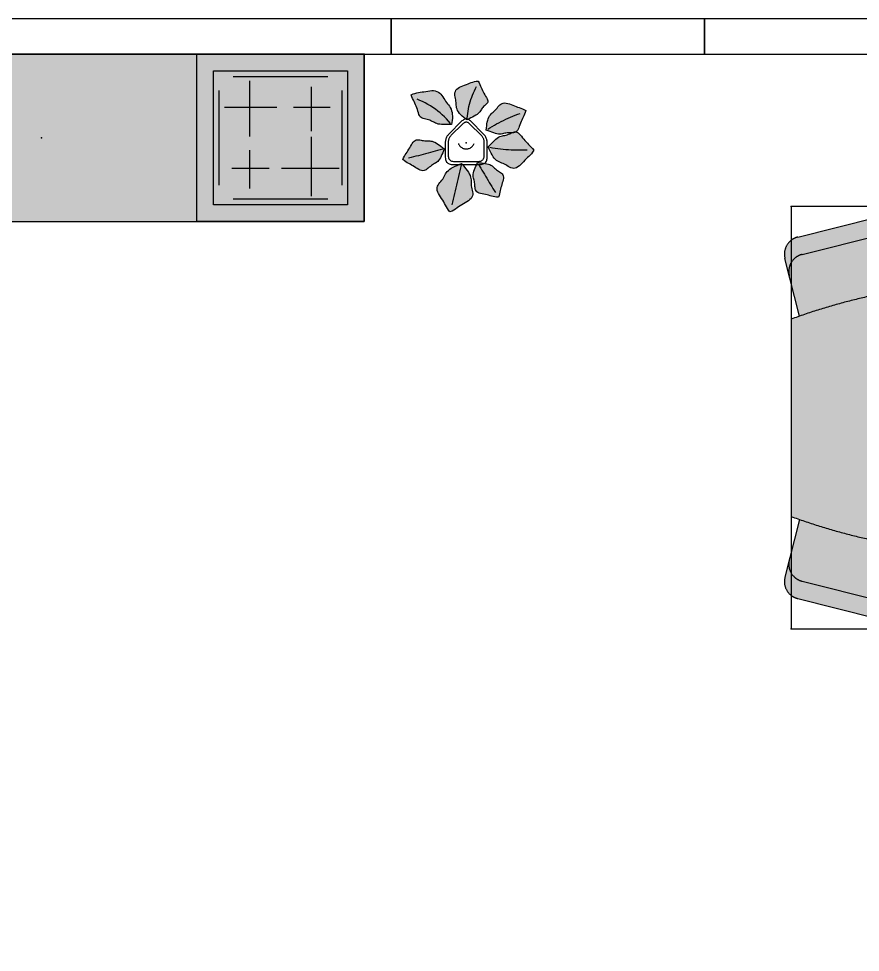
# Model space of a CAD drawing. Header units: millimetres. Extents: x 0 to 12908, y 0 to 7415.
# Drawn here: x 3604 to 6617, y 4070 to 7415 of the extents above; entities that cross this region are included whole.
import ezdxf

# ---------------------------------------------------------------- set-up
doc = ezdxf.new("R2010")
doc.units = ezdxf.units.MM
for name, color, linetype, true_color in [('EH-PLANT-FILL', 9, 'Continuous', 0xa6e6bd), ('EH-PLANT-LEAVES', 103, 'Continuous', 0x4dcc7a), ('EH-PLANT-POT', 118, 'Continuous', 0x003b2b), ('EH-PLANT-STEMS', 37, 'Continuous', 0x8c5e36), ('Furniture', 37, 'Continuous', 0x75664f), ('FurnitureRefRec', 254, 'Continuous', 0xd5d5d5), ('PT Top Left', 52, 'Continuous', 0xcdcd00), ('PT Top Left Furniture', 211, 'Continuous', 0xff7fff), ('PT Top Right', 96, 'Continuous', 0x007f00), ('PT Top Right Furniture', 200, 'Continuous', 0xbf3fff), ('Walls', 1, 'Continuous', 0xff0000)]:
    doc.layers.add(name, color=color, linetype=linetype, true_color=true_color)
for name, color, linetype in [('Furniture Stretch', 7, 'Continuous'), ('Rooms$Living Room', 7, 'Continuous'), ('Windows', 7, 'Continuous')]:
    doc.layers.add(name, color=color, linetype=linetype)

# ---------------------------------------------------------------- blocks, each defined once
blk = doc.blocks.new('Keuken')
at = {"layer": 'Furniture'}
blk.add_hatch(color=7, dxfattribs=at).paths.add_polyline_path([(-1111.5, -300), (1200, -300), (1200, 300), (-1111.5, 300)], flags=0)
at = {"layer": 'Furniture', "color": 37, "true_color": 0x766750}
for p, q in [((260.4, 244.8), (260.4, -244.8)), ((1107, 265.2), (280.8, 265.2)), ((1127.4, -244.8), (1127.4, 244.8)), ((-981.5, 220), (-641.5, 220)), ((-921.2, -3.3), (-921.2, 208.5)), ((658.2, 224.4), (352.2, 224.4)), ((-1031.5, -170), (-1031.5, 170)), ((-700.4, 44.3), (-700.4, 181.8)), ((-591.5, 170), (-591.5, -170)), ((301.2, 173.4), (301.2, -153)), ((709.2, -153), (709.2, 173.4)), ((-815.1, 108.8), (-1022.1, 108.8)), ((-637.1, 108.8), (-770.6, 108.8)), ((414.1, 4.9), (499.7, -239.4)), ((511.2, -235.3), (425.7, 8.9)), ((-921.2, -182.8), (-921.2, -24.4)), ((-700.4, -203.9), (-700.4, -4.8)), ((-857.9, -110), (-989.8, -110)), ((-611.3, -110), (-797.9, -110)), ((-641.5, -220), (-981.5, -220)), ((352.2, -204), (487.3, -204)), ((375.9, -215.7), (375.9, -252)), ((379.9, -210.6), (489.6, -210.6)), ((500.2, -204), (658.2, -204)), ((604.4, -210.6), (502.5, -210.6)), ((608.3, -252), (608.3, -215.7)), ((280.8, -265.2), (1107, -265.2))]:
    blk.add_line(p, q, dxfattribs=at)
for points in [[(-1111.5, -300), (-1111.5, 300), (-511.5, 300), (-511.5, -300)], [(-1111.5, -300), (1200, -300), (1200, 300), (-1111.5, 300)], [(-1051.5, -240), (-1051.5, 240), (-571.5, 240), (-571.5, -240)], [(734.7, 142.8), (1090.3, 142.8), (1090.3, 183.6), (734.7, 183.6)], [(1090.3, 102), (1090.3, 61.2), (734.7, 61.2), (734.7, 102)], [(1090.3, 20.4), (1090.3, -20.4), (734.7, -20.4), (734.7, 20.4)], [(1090.3, -61.2), (1090.3, -102), (734.7, -102), (734.7, -61.2)], [(1090.3, -142.8), (1090.3, -183.6), (734.7, -183.6), (734.7, -142.8)]]:
    blk.add_lwpolyline(points, close=True, dxfattribs=at)
blk.add_lwpolyline([(379.9, -257.1), (492.1, -257.1), (604.4, -257.1)], dxfattribs=at)
for centre, radius in [((505.2, 10.2), 38.2), ((505.2, 10.2), 30.6), ((404.8, -233.8), 20.4), ((404.8, -233.8), 3.81), ((404.8, -233.8), 3.81), ((579.4, -233.8), 20.4), ((579.4, -233.8), 3.81), ((579.4, -233.8), 3.81)]:
    blk.add_circle(centre, radius, dxfattribs=at)
for centre, radius, start, end in [((280.8, 244.8), 20.4, 90, 180), ((1107, 244.8), 20.4, 360, 90), ((352.2, 173.4), 51, 90, 180), ((658.2, 173.4), 51, 360, 90), ((419.9, 6.9), 6.12, 19.2979, 199.2979), ((352.2, -153), 51, 180, 270), ((658.2, -153), 51, 270, 0), ((381, -215.7), 5.1, 90, 180), ((603.2, -215.7), 5.1, 360, 90), ((280.8, -244.8), 20.4, 180, 270), ((381, -252), 5.1, 180, 270), ((505.4, -237.3), 6.12, 199.2979, 19.2979), ((603.2, -252), 5.1, 270, 0), ((1107, -244.8), 20.4, 270, 0)]:
    blk.add_arc(centre, radius, start, end, dxfattribs=at)
at = {"layer": 'FurnitureRefRec'}
blk.add_lwpolyline([(-1111.5, -300), (1200, -300), (1200, 300), (-1111.5, 300)], close=True, dxfattribs=at)
at = {"layer": 'PT Top Left Furniture'}
blk.add_point((1200, -300), dxfattribs=at)
at = {"layer": 'PT Top Right Furniture'}
blk.add_point((-1111.5, -300), dxfattribs=at)
blk = doc.blocks.new('Tafel Klein')
at = {"layer": 'Furniture'}
blk.add_hatch(color=7, dxfattribs=at).paths.add_polyline_path([(717.8, 449.1), (647.5, 729.5), (647.2, 730.6), (646.9, 731.7), (646.6, 732.8), (646.2, 733.8), (645.9, 734.9), (645.5, 736), (645.1, 737), (644.7, 738.1), (644.2, 739.1), (643.8, 740.1), (643.3, 741.1), (642.8, 742.1), (642.3, 743.1), (641.8, 744.1), (640.7, 746), (639.6, 747.8), (638.5, 749.6), (637.2, 751.3), (636, 753), (634.7, 754.6), (633.3, 756.1), (632, 757.6), (630.5, 759), (629.2, 760.3), (627.9, 761.5), (626.5, 762.7), (625, 763.8), (623.5, 765), (622, 766.1), (620.4, 767.1), (618.8, 768.1), (617.1, 769.1), (615.3, 770), (613.6, 770.9), (611.8, 771.7), (609.9, 772.5), (608, 773.2), (606.1, 773.9), (604.2, 774.5), (602.2, 775), (600.2, 775.5), (598.1, 775.9), (596.1, 776.3), (594, 776.6), (592, 776.8), (589.9, 776.9), (587.8, 777), (585.7, 777), (583.6, 776.9), (581.5, 776.8), (579.4, 776.6), (577.4, 776.3), (575.3, 776), (573.3, 775.6), (571.3, 775.1), (364.2, 723.2), (353.6, 752.7), (-353.6, 752.7), (-364.2, 723.2), (-571.3, 775.1), (-573.3, 775.6), (-575.4, 776), (-577.5, 776.4), (-579.6, 776.6), (-581.7, 776.8), (-583.8, 777), (-585.9, 777), (-588.1, 777), (-590.2, 776.9), (-592.3, 776.7), (-594.4, 776.5), (-596.5, 776.2), (-598.6, 775.8), (-600.7, 775.4), (-602.7, 774.9), (-604.7, 774.3), (-606.7, 773.7), (-608.7, 773), (-610.6, 772.2), (-612.5, 771.4), (-614.3, 770.6), (-616.1, 769.6), (-617.8, 768.7), (-619.5, 767.6), (-621.2, 766.6), (-622.8, 765.5), (-624.4, 764.3), (-625.9, 763.2), (-627.3, 762), (-628.7, 760.7), (-630.1, 759.5), (-631.4, 758.2), (-632.7, 756.8), (-634, 755.3), (-635.3, 753.8), (-636.5, 752.2), (-637.7, 750.6), (-638.9, 748.9), (-640, 747.2), (-641.1, 745.4), (-642.1, 743.6), (-643, 741.7), (-643.9, 739.7), (-644.8, 737.8), (-645.6, 735.7), (-646.3, 733.7), (-646.9, 731.6), (-647.2, 730.5), (-647.5, 729.5), (-717.8, 449.1), (-718.3, 447.1), (-718.7, 445), (-719, 442.9), (-719.3, 440.8), (-719.5, 438.7), (-719.6, 436.6), (-719.7, 434.5), (-719.6, 432.3), (-719.6, 430.2), (-719.4, 428.1), (-719.2, 426), (-718.9, 423.9), (-718.5, 421.8), (-718.1, 419.7), (-717.5, 417.7), (-717, 415.7), (-716.3, 413.7), (-715.6, 411.7), (-714.9, 409.8), (-714.1, 407.9), (-713.2, 406.1), (-712.3, 404.3), (-711.3, 402.6), (-710.3, 400.8), (-709.2, 399.2), (-708.1, 397.6), (-707, 396), (-705.8, 394.5), (-704.6, 393.1), (-703.4, 391.7), (-702.1, 390.3), (-700.8, 389), (-699.4, 387.7), (-698, 386.4), (-696.5, 385.1), (-694.9, 383.9), (-693.3, 382.7), (-691.6, 381.5), (-689.9, 380.4), (-688.1, 379.3), (-686.2, 378.3), (-684.3, 377.4), (-682.4, 376.5), (-680.4, 375.6), (-678.4, 374.8), (-676.3, 374.1), (-674.2, 373.5), (-673.2, 373.2), (-672.1, 372.9), (-463.7, 320.7), (-471.4, 263.8), (-477.5, 207.4), (-693.8, 207.4), (-695.5, 207.3), (-697.1, 207.3), (-698.7, 207.2), (-700.4, 207), (-702, 206.8), (-703.6, 206.6), (-705.2, 206.3), (-706.8, 206), (-708.4, 205.6), (-710, 205.2), (-711.6, 204.8), (-713.1, 204.3), (-714.6, 203.8), (-716.1, 203.3), (-717.6, 202.7), (-719.1, 202.1), (-720.5, 201.4), (-721.9, 200.7), (-723.3, 200), (-724.6, 199.3), (-726, 198.5), (-727.3, 197.7), (-728.6, 196.9), (-729.8, 196), (-731, 195.2), (-732.2, 194.3), (-733.4, 193.4), (-734.5, 192.4), (-735.6, 191.5), (-736.6, 190.5), (-737.7, 189.5), (-738.7, 188.5), (-739.6, 187.5), (-740.6, 186.5), (-741.5, 185.5), (-742.4, 184.4), (-743.3, 183.3), (-744.2, 182.1), (-745, 181), (-745.8, 179.8), (-746.7, 178.5), (-747.4, 177.3), (-748.2, 176), (-748.9, 174.7), (-749.6, 173.4), (-750.3, 172), (-751, 170.6), (-751.6, 169.2), (-752.2, 167.8), (-752.7, 166.3), (-753.3, 164.9), (-753.8, 163.4), (-754.2, 161.9), (-754.6, 160.4), (-755, 158.8), (-755.3, 157.3), (-755.6, 155.7), (-755.9, 154.1), (-756.1, 152.5), (-756.3, 151), (-756.5, 149.4), (-756.6, 147.8), (-756.6, 146.2), (-756.6, 144.5), (-756.6, -144.5), (-756.6, -146.1), (-756.6, -147.8), (-756.4, -149.4), (-756.3, -151), (-756.1, -152.7), (-755.9, -154.3), (-755.6, -155.9), (-755.3, -157.5), (-754.9, -159.1), (-754.5, -160.7), (-754.1, -162.2), (-753.6, -163.8), (-753.1, -165.3), (-752.6, -166.8), (-752, -168.3), (-751.4, -169.7), (-750.7, -171.1), (-750, -172.6), (-749.3, -173.9), (-748.6, -175.3), (-747.8, -176.6), (-747, -177.9), (-746.2, -179.2), (-745.3, -180.5), (-744.4, -181.7), (-743.6, -182.9), (-742.6, -184), (-741.7, -185.1), (-740.8, -186.2), (-739.8, -187.3), (-738.8, -188.3), (-737.8, -189.3), (-736.8, -190.3), (-735.8, -191.2), (-734.7, -192.1), (-733.7, -193.1), (-732.5, -193.9), (-731.4, -194.8), (-730.2, -195.7), (-729, -196.5), (-727.8, -197.3), (-726.6, -198.1), (-725.3, -198.9), (-724, -199.6), (-722.6, -200.3), (-721.3, -201), (-719.9, -201.6), (-718.5, -202.3), (-717.1, -202.8), (-715.6, -203.4), (-714.1, -203.9), (-712.7, -204.4), (-711.1, -204.9), (-709.6, -205.3), (-708.1, -205.7), (-706.5, -206), (-705, -206.3), (-703.4, -206.6), (-701.8, -206.8), (-700.2, -207), (-698.6, -207.1), (-697, -207.2), (-695.4, -207.3), (-693.8, -207.3), (-477.5, -207.3), (-471.4, -263.8), (-463.7, -320.6), (-672.1, -372.8), (-673.2, -373.1), (-674.3, -373.4), (-675.4, -373.8), (-676.5, -374.1), (-677.6, -374.5), (-678.6, -374.8), (-679.7, -375.2), (-680.7, -375.7), (-681.7, -376.1), (-682.8, -376.6), (-683.8, -377), (-684.8, -377.5), (-685.7, -378), (-686.7, -378.5), (-688.6, -379.6), (-690.5, -380.7), (-692.2, -381.9), (-694, -383.1), (-695.6, -384.4), (-697.2, -385.7), (-698.8, -387), (-700.3, -388.4), (-701.7, -389.8), (-702.9, -391.1), (-704.1, -392.4), (-705.3, -393.8), (-706.5, -395.3), (-707.6, -396.8), (-708.7, -398.3), (-709.8, -399.9), (-710.8, -401.6), (-711.7, -403.3), (-712.7, -405), (-713.6, -406.8), (-714.4, -408.6), (-715.2, -410.4), (-715.9, -412.3), (-716.5, -414.2), (-717.1, -416.2), (-717.7, -418.2), (-718.2, -420.2), (-718.6, -422.2), (-718.9, -424.2), (-719.2, -426.3), (-719.4, -428.4), (-719.6, -430.5), (-719.7, -432.5), (-719.7, -434.6), (-719.6, -436.7), (-719.5, -438.8), (-719.3, -440.9), (-719, -443), (-718.7, -445), (-718.2, -447), (-717.8, -449.1), (-647.5, -729.4), (-647.2, -730.5), (-646.9, -731.6), (-646.6, -732.7), (-646.2, -733.8), (-645.9, -734.8), (-645.5, -735.9), (-645.1, -737), (-644.7, -738), (-644.2, -739), (-643.8, -740), (-643.3, -741.1), (-642.8, -742), (-642.3, -743), (-641.8, -744), (-640.7, -745.9), (-639.6, -747.7), (-638.5, -749.5), (-637.2, -751.2), (-636, -752.9), (-634.7, -754.5), (-633.3, -756.1), (-632, -757.5), (-630.5, -759), (-629.2, -760.2), (-627.9, -761.4), (-626.5, -762.6), (-625, -763.8), (-623.5, -764.9), (-622, -766), (-620.4, -767), (-618.8, -768.1), (-617.1, -769), (-615.3, -770), (-613.6, -770.8), (-611.8, -771.7), (-609.9, -772.4), (-608, -773.2), (-606.1, -773.8), (-604.2, -774.4), (-602.2, -775), (-600.2, -775.4), (-598.1, -775.9), (-596.1, -776.2), (-594, -776.5), (-592, -776.7), (-589.9, -776.9), (-587.8, -776.9), (-585.7, -776.9), (-583.6, -776.9), (-581.5, -776.7), (-579.4, -776.5), (-577.4, -776.3), (-575.3, -775.9), (-573.3, -775.5), (-571.3, -775.1), (-364.2, -723.1), (-353.6, -752.6), (353.6, -752.6), (364.2, -723.1), (571.3, -775.1), (573.3, -775.5), (575.4, -775.9), (577.5, -776.3), (579.6, -776.6), (581.7, -776.8), (583.8, -776.9), (585.9, -776.9), (588.1, -776.9), (590.2, -776.8), (592.3, -776.7), (594.4, -776.4), (596.5, -776.1), (598.6, -775.8), (600.7, -775.3), (602.7, -774.8), (604.7, -774.3), (606.7, -773.6), (608.7, -772.9), (610.6, -772.2), (612.5, -771.4), (614.3, -770.5), (616.1, -769.6), (617.8, -768.6), (619.5, -767.6), (621.2, -766.5), (622.8, -765.4), (624.4, -764.3), (625.9, -763.1), (627.3, -761.9), (628.7, -760.7), (630.1, -759.4), (631.4, -758.1), (632.7, -756.7), (634, -755.3), (635.3, -753.7), (636.5, -752.2), (637.7, -750.6), (638.9, -748.9), (640, -747.1), (641.1, -745.3), (642.1, -743.5), (643, -741.6), (643.9, -739.7), (644.8, -737.7), (645.6, -735.7), (646.3, -733.6), (646.9, -731.5), (647.2, -730.5), (647.5, -729.4), (717.8, -449.1), (718.3, -447), (718.7, -444.9), (719, -442.9), (719.3, -440.8), (719.5, -438.6), (719.6, -436.5), (719.7, -434.4), (719.6, -432.3), (719.6, -430.1), (719.4, -428), (719.2, -425.9), (718.9, -423.8), (718.5, -421.7), (718.1, -419.6), (717.5, -417.6), (717, -415.6), (716.3, -413.6), (715.6, -411.7), (714.9, -409.7), (714.1, -407.9), (713.2, -406), (712.3, -404.2), (711.3, -402.5), (710.3, -400.8), (709.2, -399.1), (708.1, -397.5), (707, -396), (705.8, -394.4), (704.6, -393), (703.4, -391.6), (702.1, -390.2), (700.8, -388.9), (699.4, -387.6), (698, -386.3), (696.5, -385), (694.9, -383.8), (693.3, -382.6), (691.6, -381.4), (689.9, -380.3), (688.1, -379.3), (686.2, -378.2), (684.3, -377.3), (682.4, -376.4), (680.4, -375.5), (678.4, -374.8), (676.3, -374.1), (674.2, -373.4), (673.2, -373.1), (672.1, -372.8), (463.7, -320.6), (471.4, -263.8), (477.5, -207.3), (693.8, -207.3), (695.5, -207.3), (697.1, -207.2), (698.7, -207.1), (700.4, -207), (702, -206.8), (703.6, -206.5), (705.2, -206.3), (706.8, -205.9), (708.4, -205.6), (710, -205.2), (711.6, -204.7), (713.1, -204.3), (714.6, -203.8), (716.1, -203.2), (717.6, -202.6), (719.1, -202), (720.5, -201.4), (721.9, -200.7), (723.3, -200), (724.6, -199.2), (726, -198.4), (727.3, -197.6), (728.6, -196.8), (729.8, -196), (731, -195.1), (732.2, -194.2), (733.4, -193.3), (734.5, -192.4), (735.6, -191.4), (736.6, -190.5), (737.7, -189.5), (738.7, -188.5), (739.6, -187.5), (740.6, -186.5), (741.5, -185.4), (742.4, -184.3), (743.3, -183.2), (744.2, -182.1), (745, -180.9), (745.8, -179.7), (746.7, -178.5), (747.4, -177.2), (748.2, -175.9), (748.9, -174.6), (749.6, -173.3), (750.3, -171.9), (751, -170.5), (751.6, -169.1), (752.2, -167.7), (752.7, -166.3), (753.3, -164.8), (753.8, -163.3), (754.2, -161.8), (754.6, -160.3), (755, -158.7), (755.3, -157.2), (755.6, -155.6), (755.9, -154.1), (756.1, -152.5), (756.3, -150.9), (756.5, -149.3), (756.6, -147.7), (756.6, -146.1), (756.6, -144.5), (756.6, 144.5), (756.6, 146.2), (756.6, 147.8), (756.4, 149.5), (756.3, 151.1), (756.1, 152.7), (755.9, 154.4), (755.6, 156), (755.3, 157.6), (754.9, 159.2), (754.5, 160.7), (754.1, 162.3), (753.6, 163.8), (753.1, 165.3), (752.6, 166.8), (752, 168.3), (751.4, 169.8), (750.7, 171.2), (750, 172.6), (749.3, 174), (748.6, 175.4), (747.8, 176.7), (747, 178), (746.2, 179.3), (745.3, 180.5), (744.4, 181.7), (743.6, 182.9), (742.6, 184.1), (741.7, 185.2), (740.8, 186.3), (739.8, 187.4), (738.8, 188.4), (737.8, 189.4), (736.8, 190.3), (735.8, 191.3), (734.7, 192.2), (733.7, 193.1), (732.5, 194), (731.4, 194.9), (730.2, 195.7), (729, 196.6), (727.8, 197.4), (726.6, 198.2), (725.3, 198.9), (724, 199.7), (722.6, 200.4), (721.3, 201.1), (719.9, 201.7), (718.5, 202.3), (717.1, 202.9), (715.6, 203.5), (714.1, 204), (712.7, 204.5), (711.1, 204.9), (709.6, 205.3), (708.1, 205.7), (706.5, 206.1), (705, 206.4), (703.4, 206.6), (701.8, 206.9), (700.2, 207), (698.6, 207.2), (697, 207.3), (695.4, 207.3), (693.8, 207.4), (477.5, 207.4), (471.4, 263.8), (463.7, 320.7), (672.1, 372.9), (673.2, 373.2), (674.3, 373.5), (675.4, 373.8), (676.5, 374.2), (677.6, 374.5), (678.6, 374.9), (679.7, 375.3), (680.7, 375.7), (681.7, 376.2), (682.8, 376.6), (683.8, 377.1), (684.8, 377.6), (685.7, 378.1), (686.7, 378.6), (688.6, 379.6), (690.5, 380.8), (692.2, 381.9), (694, 383.2), (695.6, 384.4), (697.2, 385.7), (698.8, 387.1), (700.3, 388.4), (701.7, 389.8), (702.9, 391.1), (704.1, 392.5), (705.3, 393.9), (706.5, 395.3), (707.6, 396.8), (708.7, 398.4), (709.8, 400), (710.8, 401.6), (711.7, 403.3), (712.7, 405.1), (713.6, 406.8), (714.4, 408.6), (715.2, 410.5), (715.9, 412.4), (716.5, 414.3), (717.1, 416.2), (717.7, 418.2), (718.2, 420.2), (718.6, 422.3), (718.9, 424.3), (719.2, 426.4), (719.4, 428.4), (719.6, 430.5), (719.7, 432.6), (719.7, 434.7), (719.6, 436.8), (719.5, 438.9), (719.3, 441), (719, 443), (718.7, 445.1), (718.2, 447.1)], flags=0)
at = {"layer": 'Furniture', "color": 37, "true_color": 0x766750}
for p, q in [((-364.2, 723.2), (-571.3, 775.1)), ((364.2, 723.2), (571.3, 775.1)), ((353.6, 752.7), (-353.6, 752.7)), ((-647.5, 729.5), (-717.8, 449.1)), ((-585.2, 713.9), (-655.5, 433.5)), ((585.2, 713.9), (655.5, 433.5)), ((647.5, 729.5), (717.8, 449.1)), ((-672.1, 372.9), (-463.7, 320.7)), ((672.1, 372.9), (463.7, 320.7)), ((-477.5, 207.4), (-693.8, 207.4)), ((477.5, 207.4), (693.8, 207.4)), ((-756.6, 144.5), (-756.6, -144.5)), ((-692.5, 144.5), (-692.5, -144.5)), ((692.5, 144.5), (692.5, -144.5)), ((756.6, 144.5), (756.6, -144.5)), ((-693.8, -207.3), (-477.5, -207.3)), ((693.8, -207.3), (477.5, -207.3)), ((-672.1, -372.8), (-463.7, -320.6)), ((672.1, -372.8), (463.7, -320.6)), ((-585.2, -713.8), (-655.5, -433.4)), ((585.2, -713.8), (655.5, -433.4)), ((-647.5, -729.4), (-717.8, -449.1)), ((647.5, -729.4), (717.8, -449.1)), ((-364.2, -723.1), (-571.3, -775.1)), ((364.2, -723.1), (571.3, -775.1)), ((-353.6, -752.6), (353.6, -752.6))]:
    blk.add_line(p, q, dxfattribs=at)
for points, weights, knots in [([(-571.3, 775.1), (-606.2, 783.9), (-631.4, 758.2), (-643.3, 746), (-647.5, 729.5)], [0.867603017262, 0.80819349433, 1, 0.898913286966, 0.86760301733], [0.542131, 0.542131, 0.542131, 1.570796, 1.570796, 2.112928, 2.112928, 2.112928]), ([(647.5, 729.5), (643.2, 746.6), (630.5, 759), (605.4, 783.7), (571.3, 775.1)], [0.865560827915, 0.89548724903, 1, 0.811619532258, 0.865560827856], [5.72268, 5.72268, 5.72268, 6.283185, 6.283185, 7.293476, 7.293476, 7.293476]), ([(-509, 759.5), (-543.9, 768.3), (-569.1, 742.6), (-581.1, 730.4), (-585.2, 713.9)], [0.867603017262, 0.80819349433, 1, 0.898913286966, 0.86760301733], [0.542131, 0.542131, 0.542131, 1.570796, 1.570796, 2.112928, 2.112928, 2.112928]), ([(-353.6, 752.7), (-487.4, 388.2), (-487.4, 0), (-487.4, -388.2), (-353.6, -752.6)], [0.894970330642, 0.931433878793, 1, 0.931434366742, 0.894970849628], [83.8869053, 83.8869053, 83.8869053, 84.2546278, 84.2546278, 84.6223476, 84.6223476, 84.6223476]), ([(353.6, -752.6), (487.4, -388.2), (487.4, 0), (487.4, 388.2), (353.6, 752.7)], [0.894969993098, 0.931433561432, 1, 0.931434684103, 0.894971187177], [163.4291459, 163.4291459, 163.4291459, 163.79687, 163.79687, 164.1645881, 164.1645881, 164.1645881]), ([(585.2, 713.9), (580.9, 731), (568.3, 743.4), (543.2, 768.1), (509, 759.5)], [0.865560827915, 0.89548724903, 1, 0.811619532258, 0.865560827856], [5.72268, 5.72268, 5.72268, 6.283185, 6.283185, 7.293476, 7.293476, 7.293476]), ([(-717.8, 449.1), (-726.5, 414.2), (-700.8, 389), (-688.7, 377.1), (-672.1, 372.9)], [0.86760301733, 0.80819349422, 1, 0.898913286856, 0.867603017262], [2.112928, 2.112928, 2.112928, 3.141593, 3.141593, 3.683724, 3.683724, 3.683724]), ([(672.1, 372.9), (689.3, 377.2), (701.7, 389.8), (726.3, 415), (717.8, 449.1)], [0.865560827856, 0.895487248928, 1, 0.811619532156, 0.865560827915], [4.151884, 4.151884, 4.151884, 4.712389, 4.712389, 5.72268, 5.72268, 5.72268]), ([(-655.5, 433.5), (-664.3, 398.6), (-638.6, 373.4), (-626.4, 361.4), (-609.9, 357.3)], [0.86760301733, 0.80819349422, 1, 0.898913286856, 0.867603017262], [2.112928, 2.112928, 2.112928, 3.141593, 3.141593, 3.683724, 3.683724, 3.683724]), ([(609.9, 357.3), (627, 361.6), (639.4, 374.2), (664.1, 399.4), (655.5, 433.5)], [0.865560827856, 0.895487248928, 1, 0.811619532156, 0.865560827915], [4.151884, 4.151884, 4.151884, 4.712389, 4.712389, 5.72268, 5.72268, 5.72268]), ([(-693.8, 207.4), (-720.2, 207.4), (-738.7, 188.5), (-756.6, 170.2), (-756.6, 144.5)], [0.853572831098, 0.851866086227, 1, 0.855240694964, 0.853572831098], [0.776349, 0.776349, 0.776349, 1.570796, 1.570796, 2.347145, 2.347145, 2.347145]), ([(-629.6, 207.4), (-656, 207.4), (-674.5, 188.5), (-692.5, 170.2), (-692.5, 144.5)], [0.853572831098, 0.851866086227, 1, 0.855240694964, 0.853572831098], [0.776349, 0.776349, 0.776349, 1.570796, 1.570796, 2.347145, 2.347145, 2.347145]), ([(692.5, 144.5), (692.5, 170.9), (673.6, 189.4), (655.3, 207.4), (629.6, 207.4)], [0.853572831098, 0.851866086223, 1, 0.85524069496, 0.853572831098], [5.488738, 5.488738, 5.488738, 6.283185, 6.283185, 7.059534, 7.059534, 7.059534]), ([(756.6, 144.5), (756.6, 170.9), (737.8, 189.4), (719.5, 207.4), (693.8, 207.4)], [0.853572831098, 0.851866086223, 1, 0.85524069496, 0.853572831098], [5.488738, 5.488738, 5.488738, 6.283185, 6.283185, 7.059534, 7.059534, 7.059534]), ([(-756.6, -144.5), (-756.6, -170.9), (-737.8, -189.3), (-719.5, -207.3), (-693.8, -207.3)], [0.853572831098, 0.851866086223, 1, 0.85524069496, 0.853572831098], [2.347145, 2.347145, 2.347145, 3.141593, 3.141593, 3.917942, 3.917942, 3.917942]), ([(-692.5, -144.5), (-692.5, -170.9), (-673.6, -189.3), (-655.3, -207.3), (-629.6, -207.3)], [0.853572831098, 0.851866086223, 1, 0.85524069496, 0.853572831098], [2.347145, 2.347145, 2.347145, 3.141593, 3.141593, 3.917942, 3.917942, 3.917942]), ([(629.6, -207.3), (656, -207.3), (674.5, -188.5), (692.5, -170.1), (692.5, -144.5)], [0.853572831098, 0.851866086227, 1, 0.855240694964, 0.853572831098], [3.917942, 3.917942, 3.917942, 4.712389, 4.712389, 5.488738, 5.488738, 5.488738]), ([(693.8, -207.3), (720.2, -207.3), (738.7, -188.5), (756.6, -170.1), (756.6, -144.5)], [0.853572831098, 0.851866086227, 1, 0.855240694964, 0.853572831098], [3.917942, 3.917942, 3.917942, 4.712389, 4.712389, 5.488738, 5.488738, 5.488738]), ([(-609.9, -357.2), (-627, -361.5), (-639.4, -374.2), (-664.1, -399.3), (-655.5, -433.4)], [0.865560827856, 0.895487248928, 1, 0.811619532156, 0.865560827915], [1.010291, 1.010291, 1.010291, 1.570796, 1.570796, 2.581087, 2.581087, 2.581087]), ([(655.5, -433.4), (664.3, -398.5), (638.6, -373.3), (626.4, -361.4), (609.9, -357.2)], [0.86760301733, 0.80819349422, 1, 0.898913286857, 0.867603017262], [5.25452, 5.25452, 5.25452, 6.283185, 6.283185, 6.825317, 6.825317, 6.825317]), ([(-672.1, -372.8), (-689.3, -377.1), (-701.7, -389.8), (-726.3, -414.9), (-717.8, -449.1)], [0.865560827856, 0.895487248928, 1, 0.811619532156, 0.865560827915], [1.010291, 1.010291, 1.010291, 1.570796, 1.570796, 2.581087, 2.581087, 2.581087]), ([(717.8, -449.1), (726.5, -414.1), (700.8, -388.9), (688.7, -377), (672.1, -372.8)], [0.86760301733, 0.80819349422, 1, 0.898913286856, 0.867603017262], [57.559217, 57.559217, 57.559217, 58.587882, 58.587882, 59.130014, 59.130014, 59.130014]), ([(-647.5, -729.4), (-643.2, -746.6), (-630.5, -759), (-605.4, -783.6), (-571.3, -775.1)], [0.865560827915, 0.89548724903, 1, 0.811619532258, 0.865560827856], [2.581087, 2.581087, 2.581087, 3.141593, 3.141593, 4.151884, 4.151884, 4.151884]), ([(-585.2, -713.8), (-580.9, -731), (-568.3, -743.4), (-543.2, -768), (-509, -759.4)], [0.865560827915, 0.89548724903, 1, 0.811619532258, 0.865560827856], [2.581087, 2.581087, 2.581087, 3.141593, 3.141593, 4.151884, 4.151884, 4.151884]), ([(509, -759.4), (543.9, -768.2), (569.1, -742.5), (581.1, -730.3), (585.2, -713.8)], [0.867603017262, 0.80819349433, 1, 0.898913286966, 0.86760301733], [3.683724, 3.683724, 3.683724, 4.712389, 4.712389, 5.25452, 5.25452, 5.25452]), ([(571.3, -775.1), (606.2, -783.8), (631.4, -758.1), (643.3, -745.9), (647.5, -729.4)], [0.867603017262, 0.80819349433, 1, 0.898913286966, 0.86760301733], [23.785372, 23.785372, 23.785372, 24.814037, 24.814037, 25.356168, 25.356168, 25.356168])]:
    blk.add_rational_spline(points, weights, degree=2, knots=knots, dxfattribs=at)
at = {"layer": 'FurnitureRefRec'}
blk.add_lwpolyline([(-756.6, -752.6), (756.6, -752.6), (756.6, 752.6), (-756.6, 752.6)], close=True, dxfattribs=at)
at = {"layer": 'PT Top Left Furniture'}
blk.add_point((-756.6, 752.6), dxfattribs=at)
at = {"layer": 'PT Top Right Furniture'}
blk.add_point((756.6, 752.6), dxfattribs=at)
blk = doc.blocks.new('EH_PLANT_BROADLEAF')
at = {"layer": 'EH-PLANT-FILL'}
for points in [[(3.559, 81.43), (-2.852, 85.895), (-8.628, 90.481), (-14.147, 95.199), (-19.286, 100.028), (-23.863, 104.935), (-27.715, 109.88), (-30.737, 114.822), (-32.915, 119.729), (-34.326, 124.584), (-35.134, 129.388), (-35.556, 134.16), (-35.826, 138.934), (-36.152, 143.752), (-36.675, 148.65), (-37.448, 153.65), (-38.413, 158.75), (-39.418, 163.918), (-40.236, 169.093), (-40.602, 174.192), (-40.256, 179.117), (-38.989, 183.773), (-36.674, 188.079), (-33.287, 191.987), (-28.912, 195.48), (-23.72, 198.584), (-17.945, 201.356), (-11.842, 203.875), (-5.647, 206.227), (0.463, 208.485), (6.388, 210.697), (12.124, 212.874), (17.75, 214.986), (23.41, 216.964), (29.297, 218.706), (35.644, 220.077), (43.057, 220.72), (46.606, 214.229), (49.179, 208.418), (51.384, 202.932), (53.453, 197.636), (55.578, 192.429), (57.907, 187.244), (60.518, 182.052), (63.406, 176.865), (66.474, 171.731), (69.543, 166.726), (72.38, 161.936), (74.729, 157.442), (76.357, 153.302), (77.093, 149.542), (76.854, 146.149), (75.663, 143.074), (73.649, 140.237), (71.021, 137.545), (68.039, 134.902), (64.968, 132.225), (62.036, 129.454), (59.397, 126.559), (57.105, 123.54), (55.111, 120.419), (53.272, 117.234), (51.382, 114.027), (49.206, 110.835), (46.527, 107.677), (43.183, 104.556), (39.095, 101.456), (34.28, 98.346), (28.84, 95.186), (22.94, 91.938), (16.761, 88.571), (10.427, 85.064)], [(-52.359, 64.514), (-60.185, 64.508), (-67.566, 64.673), (-74.767, 64.799), (-81.712, 64.964), (-88.285, 65.292), (-94.389, 65.901), (-99.973, 66.877), (-105.042, 68.253), (-109.664, 69.999), (-113.955, 72.027), (-118.06, 74.202), (-122.129, 76.373), (-126.288, 78.395), (-130.616, 80.161), (-135.136, 81.628), (-139.808, 82.825), (-144.538, 83.86), (-149.195, 84.899), (-153.635, 86.15), (-157.727, 87.825), (-161.375, 90.108), (-164.534, 93.129), (-167.215, 96.937), (-169.489, 101.497), (-171.464, 106.697), (-173.276, 112.364), (-175.062, 118.3), (-176.94, 124.312), (-178.994, 130.247), (-181.265, 136.014), (-183.751, 141.601), (-186.409, 147.073), (-189.175, 152.56), (-191.97, 158.24), (-194.706, 164.341), (-197.158, 171.457), (-190.294, 174.667), (-183.767, 176.736), (-177.356, 178.257), (-170.973, 179.46), (-164.542, 180.524), (-157.999, 181.578), (-151.305, 182.69), (-144.459, 183.847), (-137.502, 184.961), (-130.52, 185.878), (-123.635, 186.406), (-116.983, 186.349), (-110.703, 185.535), (-104.905, 183.852), (-99.66, 181.267), (-94.981, 177.83), (-90.826, 173.671), (-87.099, 168.976), (-83.671, 163.958), (-80.4, 158.826), (-77.155, 153.748), (-73.846, 148.831), (-70.433, 144.108), (-66.939, 139.534), (-63.446, 135.006), (-60.083, 130.38), (-56.998, 125.504), (-54.339, 120.246), (-52.225, 114.52), (-50.722, 108.297), (-49.839, 101.61), (-49.525, 94.547), (-49.684, 87.228), (-50.204, 79.777), (-51.006, 72.276)], [(71.916, 45.285), (72.367, 52.869), (73.169, 60.012), (74.132, 67.012), (75.31, 73.77), (76.784, 80.137), (78.627, 85.976), (80.877, 91.196), (83.533, 95.775), (86.548, 99.771), (89.842, 103.309), (93.308, 106.564), (96.839, 109.729), (100.339, 112.976), (103.747, 116.43), (107.044, 120.137), (110.256, 124.055), (113.452, 128.056), (116.73, 131.945), (120.201, 135.488), (123.971, 138.452), (128.121, 140.64), (132.696, 141.923), (137.696, 142.261), (143.076, 141.71), (148.76, 140.406), (154.644, 138.547), (160.623, 136.356), (166.6, 134.043), (172.506, 131.773), (178.303, 129.637), (183.991, 127.646), (189.603, 125.724), (195.196, 123.731), (200.844, 121.478), (206.632, 118.727), (212.783, 114.859), (210.755, 107.902), (208.381, 102.016), (205.885, 96.583), (203.352, 91.365), (200.856, 86.172), (198.454, 80.864), (196.18, 75.368), (194.033, 69.691), (191.977, 63.927), (189.942, 58.241), (187.832, 52.841), (185.541, 47.953), (182.967, 43.772), (180.033, 40.436), (176.695, 38.002), (172.952, 36.427), (168.851, 35.585), (164.473, 35.279), (159.922, 35.274), (155.312, 35.338), (150.739, 35.275), (146.274, 34.957), (141.943, 34.344), (137.727, 33.481), (133.563, 32.492), (129.359, 31.551), (125.006, 30.851), (120.399, 30.565), (115.456, 30.82), (110.131, 31.674), (104.423, 33.104), (98.372, 35.02), (92.049, 37.286), (85.536, 39.751), (78.888, 42.318)], [(78.645, -15.209), (84.418, -9.01), (89.999, -3.375), (95.468, 2.097), (100.808, 7.276), (105.995, 11.968), (111.012, 15.995), (115.855, 19.242), (120.538, 21.687), (125.087, 23.409), (129.537, 24.58), (133.927, 25.43), (138.292, 26.212), (142.658, 27.152), (147.038, 28.409), (151.431, 30.041), (155.825, 31.992), (160.203, 34.096), (164.542, 36.1), (168.825, 37.709), (173.041, 38.624), (177.192, 38.602), (181.286, 37.485), (185.344, 35.23), (189.391, 31.915), (193.452, 27.721), (197.55, 22.903), (201.703, 17.746), (205.919, 12.516), (210.201, 7.419), (214.547, 2.571), (218.953, -2.019), (223.415, -6.444), (227.934, -10.879), (232.517, -15.559), (237.179, -20.774), (241.961, -27.281), (237.632, -34.126), (233.181, -39.621), (228.649, -44.524), (224.052, -49.124), (219.397, -53.657), (214.685, -58.297), (209.914, -63.136), (205.079, -68.167), (200.178, -73.273), (195.215, -78.249), (190.198, -82.827), (185.147, -86.724), (180.083, -89.684), (175.032, -91.526), (170.021, -92.173), (165.069, -91.668), (160.187, -90.166), (155.375, -87.915), (150.624, -85.209), (145.915, -82.347), (141.229, -79.58), (136.546, -77.074), (131.856, -74.886), (127.158, -72.957), (122.466, -71.129), (117.805, -69.176), (113.212, -66.845), (108.725, -63.904), (104.379, -60.184), (100.203, -55.604), (96.209, -50.188), (92.393, -44.05), (88.741, -37.367), (85.227, -30.334), (81.835, -23.081)], [(-79.275, -22.154), (-81.698, -29.266), (-84.277, -35.862), (-86.916, -42.282), (-89.644, -48.418), (-92.505, -54.106), (-95.539, -59.198), (-98.769, -63.599), (-102.197, -67.29), (-105.803, -70.343), (-109.546, -72.9), (-113.372, -75.158), (-117.223, -77.331), (-121.049, -79.61), (-124.813, -82.129), (-128.505, -84.936), (-132.137, -87.983), (-135.748, -91.132), (-139.391, -94.17), (-143.132, -96.847), (-147.033, -98.915), (-151.145, -100.168), (-155.5, -100.473), (-160.103, -99.797), (-164.936, -98.202), (-169.956, -95.841), (-175.107, -92.929), (-180.329, -89.704), (-185.564, -86.389), (-190.769, -83.158), (-195.92, -80.108), (-201.017, -77.245), (-206.078, -74.491), (-211.142, -71.698), (-216.255, -68.668), (-221.476, -65.156), (-226.958, -60.521), (-224.199, -53.898), (-221.181, -48.388), (-218.057, -43.354), (-214.886, -38.547), (-211.715, -33.771), (-208.581, -28.878), (-205.503, -23.79), (-202.481, -18.513), (-199.492, -13.144), (-196.49, -7.856), (-193.421, -2.873), (-190.223, 1.566), (-186.838, 5.248), (-183.227, 8.019), (-179.37, 9.817), (-175.272, 10.675), (-170.965, 10.727), (-166.5, 10.177), (-161.939, 9.275), (-157.347, 8.27), (-152.78, 7.375), (-148.274, 6.728), (-143.843, 6.377), (-139.475, 6.275), (-135.135, 6.286), (-130.772, 6.22), (-126.328, 5.864), (-121.75, 5.02), (-116.996, 3.545), (-112.045, 1.37), (-106.901, -1.489), (-101.587, -4.936), (-96.141, -8.823), (-90.609, -12.985), (-85.019, -17.316)], [(-17.31, -74.63), (-11.505, -81.067), (-6.299, -87.368), (-1.296, -93.624), (3.377, -99.804), (7.534, -105.867), (11, -111.77), (13.668, -117.489), (15.518, -123.018), (16.63, -128.375), (17.173, -133.601), (17.374, -138.747), (17.479, -143.871), (17.71, -149.025), (18.221, -154.245), (19.067, -159.544), (20.194, -164.909), (21.44, -170.304), (22.561, -175.669), (23.269, -180.939), (23.278, -186.044), (22.351, -190.93), (20.337, -195.559), (17.196, -199.923), (13.004, -204.037), (7.936, -207.945), (2.24, -211.702), (-3.809, -215.375), (-9.955, -219.023), (-15.997, -222.694), (-21.826, -226.414), (-27.433, -230.185), (-32.907, -233.985), (-38.421, -237.776), (-44.199, -241.502), (-50.525, -245.096), (-58.131, -248.384), (-63.444, -242.025), (-67.477, -235.972), (-70.964, -230.051), (-74.188, -224.193), (-77.375, -218.346), (-80.695, -212.468), (-84.239, -206.539), (-87.998, -200.561), (-91.862, -194.559), (-95.631, -188.581), (-99.048, -182.689), (-101.838, -176.945), (-103.754, -171.409), (-104.621, -166.121), (-104.361, -161.098), (-103.017, -156.332), (-100.738, -151.785), (-97.761, -147.401), (-94.373, -143.114), (-90.861, -138.854), (-87.47, -134.566), (-84.361, -130.211), (-81.589, -125.776), (-79.099, -121.275), (-76.735, -116.744), (-74.278, -112.234), (-71.48, -107.804), (-68.113, -103.505), (-64.011, -99.377), (-59.093, -95.439), (-53.377, -91.685), (-46.973, -88.09), (-40.053, -84.612), (-32.805, -81.209), (-25.356, -77.851)], [(40.68, -71.469), (47.978, -71.916), (54.814, -72.609), (61.493, -73.376), (67.919, -74.274), (73.948, -75.387), (79.45, -76.792), (84.341, -78.54), (88.61, -80.641), (92.317, -83.064), (95.594, -85.733), (98.613, -88.55), (101.562, -91.404), (104.611, -94.196), (107.876, -96.857), (111.399, -99.36), (115.137, -101.729), (118.968, -104.036), (122.706, -106.394), (126.134, -108.932), (129.036, -111.783), (131.234, -115.057), (132.616, -118.827), (133.152, -123.113), (132.903, -127.885), (132.001, -133.064), (130.636, -138.538), (129.015, -144.182), (127.331, -149.877), (125.736, -155.531), (124.311, -161.091), (123.063, -166.554), (121.923, -171.96), (120.765, -177.39), (119.417, -182.95), (117.67, -188.774), (114.977, -195.209), (108.005, -194.862), (101.988, -193.898), (96.38, -192.664), (90.969, -191.296), (85.585, -189.898), (80.101, -188.552), (74.45, -187.298), (68.636, -186.131), (62.742, -185.001), (56.92, -183.815), (51.362, -182.453), (46.277, -180.791), (41.852, -178.717), (38.221, -176.151), (35.445, -173.064), (33.493, -169.477), (32.254, -165.46), (31.55, -161.126), (31.165, -156.606), (30.881, -152.03), (30.513, -147.512), (29.938, -143.121), (29.113, -138.884), (28.082, -134.773), (26.96, -130.718), (25.916, -126.621), (25.138, -122.372), (24.8, -117.87), (25.032, -113.043), (25.895, -107.857), (27.377, -102.323), (29.396, -96.491), (31.82, -90.44), (34.506, -84.253), (37.358, -77.987)]]:
    blk.add_hatch(color=256, dxfattribs=at).paths.add_polyline_path(points, flags=0)
at = {"layer": 'EH-PLANT-LEAVES', "color": 103, "true_color": 0x4dcc7a}
for points in [[(3.559, 81.43), (-2.852, 85.895), (-8.628, 90.481), (-14.147, 95.199), (-19.286, 100.028), (-23.863, 104.935), (-27.715, 109.88), (-30.737, 114.822), (-32.915, 119.729), (-34.326, 124.584), (-35.134, 129.388), (-35.556, 134.16), (-35.826, 138.934), (-36.152, 143.752), (-36.675, 148.65), (-37.448, 153.65), (-38.413, 158.75), (-39.418, 163.918), (-40.236, 169.093), (-40.602, 174.192), (-40.256, 179.117), (-38.989, 183.773), (-36.674, 188.079), (-33.287, 191.987), (-28.912, 195.48), (-23.72, 198.584), (-17.945, 201.356), (-11.842, 203.875), (-5.647, 206.227), (0.463, 208.485), (6.388, 210.697), (12.124, 212.874), (17.75, 214.986), (23.41, 216.964), (29.297, 218.706), (35.644, 220.077), (43.057, 220.72), (46.606, 214.229), (49.179, 208.418), (51.384, 202.932), (53.453, 197.636), (55.578, 192.429), (57.907, 187.244), (60.518, 182.052), (63.406, 176.865), (66.474, 171.731), (69.543, 166.726), (72.38, 161.936), (74.729, 157.442), (76.357, 153.302), (77.093, 149.542), (76.854, 146.149), (75.663, 143.074), (73.649, 140.237), (71.021, 137.545), (68.039, 134.902), (64.968, 132.225), (62.036, 129.454), (59.397, 126.559), (57.105, 123.54), (55.111, 120.419), (53.272, 117.234), (51.382, 114.027), (49.206, 110.835), (46.527, 107.677), (43.183, 104.556), (39.095, 101.456), (34.28, 98.346), (28.84, 95.186), (22.94, 91.938), (16.761, 88.571), (10.427, 85.064)], [(-52.359, 64.514), (-60.185, 64.508), (-67.566, 64.673), (-74.767, 64.799), (-81.712, 64.964), (-88.285, 65.292), (-94.389, 65.901), (-99.973, 66.877), (-105.042, 68.253), (-109.664, 69.999), (-113.955, 72.027), (-118.06, 74.202), (-122.129, 76.373), (-126.288, 78.395), (-130.616, 80.161), (-135.136, 81.628), (-139.808, 82.825), (-144.538, 83.86), (-149.195, 84.899), (-153.635, 86.15), (-157.727, 87.825), (-161.375, 90.108), (-164.534, 93.129), (-167.215, 96.937), (-169.489, 101.497), (-171.464, 106.697), (-173.276, 112.364), (-175.062, 118.3), (-176.94, 124.312), (-178.994, 130.247), (-181.265, 136.014), (-183.751, 141.601), (-186.409, 147.073), (-189.175, 152.56), (-191.97, 158.24), (-194.706, 164.341), (-197.158, 171.457), (-190.294, 174.667), (-183.767, 176.736), (-177.356, 178.257), (-170.973, 179.46), (-164.542, 180.524), (-157.999, 181.578), (-151.305, 182.69), (-144.459, 183.847), (-137.502, 184.961), (-130.52, 185.878), (-123.635, 186.406), (-116.983, 186.349), (-110.703, 185.535), (-104.905, 183.852), (-99.66, 181.267), (-94.981, 177.83), (-90.826, 173.671), (-87.099, 168.976), (-83.671, 163.958), (-80.4, 158.826), (-77.155, 153.748), (-73.846, 148.831), (-70.433, 144.108), (-66.939, 139.534), (-63.446, 135.006), (-60.083, 130.38), (-56.998, 125.504), (-54.339, 120.246), (-52.225, 114.52), (-50.722, 108.297), (-49.839, 101.61), (-49.525, 94.547), (-49.684, 87.228), (-50.204, 79.777), (-51.006, 72.276)], [(71.916, 45.285), (72.367, 52.869), (73.169, 60.012), (74.132, 67.012), (75.31, 73.77), (76.784, 80.137), (78.627, 85.976), (80.877, 91.196), (83.533, 95.775), (86.548, 99.771), (89.842, 103.309), (93.308, 106.564), (96.839, 109.729), (100.339, 112.976), (103.747, 116.43), (107.044, 120.137), (110.256, 124.055), (113.452, 128.056), (116.73, 131.945), (120.201, 135.488), (123.971, 138.452), (128.121, 140.64), (132.696, 141.923), (137.696, 142.261), (143.076, 141.71), (148.76, 140.406), (154.644, 138.547), (160.623, 136.356), (166.6, 134.043), (172.506, 131.773), (178.303, 129.637), (183.991, 127.646), (189.603, 125.724), (195.196, 123.731), (200.844, 121.478), (206.632, 118.727), (212.783, 114.859), (210.755, 107.902), (208.381, 102.016), (205.885, 96.583), (203.352, 91.365), (200.856, 86.172), (198.454, 80.864), (196.18, 75.368), (194.033, 69.691), (191.977, 63.927), (189.942, 58.241), (187.832, 52.841), (185.541, 47.953), (182.967, 43.772), (180.033, 40.436), (176.695, 38.002), (172.952, 36.427), (168.851, 35.585), (164.473, 35.279), (159.922, 35.274), (155.312, 35.338), (150.739, 35.275), (146.274, 34.957), (141.943, 34.344), (137.727, 33.481), (133.563, 32.492), (129.359, 31.551), (125.006, 30.851), (120.399, 30.565), (115.456, 30.82), (110.131, 31.674), (104.423, 33.104), (98.372, 35.02), (92.049, 37.286), (85.536, 39.751), (78.888, 42.318)], [(78.645, -15.209), (84.418, -9.01), (89.999, -3.375), (95.468, 2.097), (100.808, 7.276), (105.995, 11.968), (111.012, 15.995), (115.855, 19.242), (120.538, 21.687), (125.087, 23.409), (129.537, 24.58), (133.927, 25.43), (138.292, 26.212), (142.658, 27.152), (147.038, 28.409), (151.431, 30.041), (155.825, 31.992), (160.203, 34.096), (164.542, 36.1), (168.825, 37.709), (173.041, 38.624), (177.192, 38.602), (181.286, 37.485), (185.344, 35.23), (189.391, 31.915), (193.452, 27.721), (197.55, 22.903), (201.703, 17.746), (205.919, 12.516), (210.201, 7.419), (214.547, 2.571), (218.953, -2.019), (223.415, -6.444), (227.934, -10.879), (232.517, -15.559), (237.179, -20.774), (241.961, -27.281), (237.632, -34.126), (233.181, -39.621), (228.649, -44.524), (224.052, -49.124), (219.397, -53.657), (214.685, -58.297), (209.914, -63.136), (205.079, -68.167), (200.178, -73.273), (195.215, -78.249), (190.198, -82.827), (185.147, -86.724), (180.083, -89.684), (175.032, -91.526), (170.021, -92.173), (165.069, -91.668), (160.187, -90.166), (155.375, -87.915), (150.624, -85.209), (145.915, -82.347), (141.229, -79.58), (136.546, -77.074), (131.856, -74.886), (127.158, -72.957), (122.466, -71.129), (117.805, -69.176), (113.212, -66.845), (108.725, -63.904), (104.379, -60.184), (100.203, -55.604), (96.209, -50.188), (92.393, -44.05), (88.741, -37.367), (85.227, -30.334), (81.835, -23.081)], [(-79.275, -22.154), (-81.698, -29.266), (-84.277, -35.862), (-86.916, -42.282), (-89.644, -48.418), (-92.505, -54.106), (-95.539, -59.198), (-98.769, -63.599), (-102.197, -67.29), (-105.803, -70.343), (-109.546, -72.9), (-113.372, -75.158), (-117.223, -77.331), (-121.049, -79.61), (-124.813, -82.129), (-128.505, -84.936), (-132.137, -87.983), (-135.748, -91.132), (-139.391, -94.17), (-143.132, -96.847), (-147.033, -98.915), (-151.145, -100.168), (-155.5, -100.473), (-160.103, -99.797), (-164.936, -98.202), (-169.956, -95.841), (-175.107, -92.929), (-180.329, -89.704), (-185.564, -86.389), (-190.769, -83.158), (-195.92, -80.108), (-201.017, -77.245), (-206.078, -74.491), (-211.142, -71.698), (-216.255, -68.668), (-221.476, -65.156), (-226.958, -60.521), (-224.199, -53.898), (-221.181, -48.388), (-218.057, -43.354), (-214.886, -38.547), (-211.715, -33.771), (-208.581, -28.878), (-205.503, -23.79), (-202.481, -18.513), (-199.492, -13.144), (-196.49, -7.856), (-193.421, -2.873), (-190.223, 1.566), (-186.838, 5.248), (-183.227, 8.019), (-179.37, 9.817), (-175.272, 10.675), (-170.965, 10.727), (-166.5, 10.177), (-161.939, 9.275), (-157.347, 8.27), (-152.78, 7.375), (-148.274, 6.728), (-143.843, 6.377), (-139.475, 6.275), (-135.135, 6.286), (-130.772, 6.22), (-126.328, 5.864), (-121.75, 5.02), (-116.996, 3.545), (-112.045, 1.37), (-106.901, -1.489), (-101.587, -4.936), (-96.141, -8.823), (-90.609, -12.985), (-85.019, -17.316)], [(-17.31, -74.63), (-11.505, -81.067), (-6.299, -87.368), (-1.296, -93.624), (3.377, -99.804), (7.534, -105.867), (11, -111.77), (13.668, -117.489), (15.518, -123.018), (16.63, -128.375), (17.173, -133.601), (17.374, -138.747), (17.479, -143.871), (17.71, -149.025), (18.221, -154.245), (19.067, -159.544), (20.194, -164.909), (21.44, -170.304), (22.561, -175.669), (23.269, -180.939), (23.278, -186.044), (22.351, -190.93), (20.337, -195.559), (17.196, -199.923), (13.004, -204.037), (7.936, -207.945), (2.24, -211.702), (-3.809, -215.375), (-9.955, -219.023), (-15.997, -222.694), (-21.826, -226.414), (-27.433, -230.185), (-32.907, -233.985), (-38.421, -237.776), (-44.199, -241.502), (-50.525, -245.096), (-58.131, -248.384), (-63.444, -242.025), (-67.477, -235.972), (-70.964, -230.051), (-74.188, -224.193), (-77.375, -218.346), (-80.695, -212.468), (-84.239, -206.539), (-87.998, -200.561), (-91.862, -194.559), (-95.631, -188.581), (-99.048, -182.689), (-101.838, -176.945), (-103.754, -171.409), (-104.621, -166.121), (-104.361, -161.098), (-103.017, -156.332), (-100.738, -151.785), (-97.761, -147.401), (-94.373, -143.114), (-90.861, -138.854), (-87.47, -134.566), (-84.361, -130.211), (-81.589, -125.776), (-79.099, -121.275), (-76.735, -116.744), (-74.278, -112.234), (-71.48, -107.804), (-68.113, -103.505), (-64.011, -99.377), (-59.093, -95.439), (-53.377, -91.685), (-46.973, -88.09), (-40.053, -84.612), (-32.805, -81.209), (-25.356, -77.851)], [(40.68, -71.469), (47.978, -71.916), (54.814, -72.609), (61.493, -73.376), (67.919, -74.274), (73.948, -75.387), (79.45, -76.792), (84.341, -78.54), (88.61, -80.641), (92.317, -83.064), (95.594, -85.733), (98.613, -88.55), (101.562, -91.404), (104.611, -94.196), (107.876, -96.857), (111.399, -99.36), (115.137, -101.729), (118.968, -104.036), (122.706, -106.394), (126.134, -108.932), (129.036, -111.783), (131.234, -115.057), (132.616, -118.827), (133.152, -123.113), (132.903, -127.885), (132.001, -133.064), (130.636, -138.538), (129.015, -144.182), (127.331, -149.877), (125.736, -155.531), (124.311, -161.091), (123.063, -166.554), (121.923, -171.96), (120.765, -177.39), (119.417, -182.95), (117.67, -188.774), (114.977, -195.209), (108.005, -194.862), (101.988, -193.898), (96.38, -192.664), (90.969, -191.296), (85.585, -189.898), (80.101, -188.552), (74.45, -187.298), (68.636, -186.131), (62.742, -185.001), (56.92, -183.815), (51.362, -182.453), (46.277, -180.791), (41.852, -178.717), (38.221, -176.151), (35.445, -173.064), (33.493, -169.477), (32.254, -165.46), (31.55, -161.126), (31.165, -156.606), (30.881, -152.03), (30.513, -147.512), (29.938, -143.121), (29.113, -138.884), (28.082, -134.773), (26.96, -130.718), (25.916, -126.621), (25.138, -122.372), (24.8, -117.87), (25.032, -113.043), (25.895, -107.857), (27.377, -102.323), (29.396, -96.491), (31.82, -90.44), (34.506, -84.253), (37.358, -77.987)]]:
    blk.add_lwpolyline(points, close=True, dxfattribs=at)
at = {"layer": 'EH-PLANT-POT', "color": 118, "true_color": 0x003b2b}
for points in [[(-75, -52.5), (-74.823, -56.573), (-74.292, -60.292), (-73.406, -63.656), (-72.167, -66.667), (-70.573, -69.323), (-68.625, -71.625), (-66.323, -73.573), (-63.667, -75.167), (-60.656, -76.406), (-57.292, -77.292), (-53.573, -77.823), (-49.5, -78), (49.5, -78), (53.573, -77.823), (57.292, -77.292), (60.656, -76.406), (63.667, -75.167), (66.323, -73.573), (68.625, -71.625), (70.573, -69.323), (72.167, -66.667), (73.406, -63.656), (74.292, -60.292), (74.823, -56.573), (75, -52.5), (75, 0.15), (74.912, 3.089), (74.649, 5.955), (74.211, 8.748), (73.598, 11.469), (72.809, 14.117), (71.845, 16.693), (70.705, 19.196), (69.39, 21.626), (67.9, 23.984), (66.235, 26.269), (64.394, 28.482), (62.378, 30.622), (15.327, 77.673), (12.772, 80.015), (10.218, 81.931), (7.663, 83.421), (5.109, 84.485), (2.554, 85.124), (0, 85.337), (-2.554, 85.124), (-5.109, 84.485), (-7.663, 83.421), (-10.218, 81.931), (-12.772, 80.015), (-15.327, 77.673), (-62.378, 30.622), (-64.394, 28.482), (-66.235, 26.269), (-67.9, 23.984), (-69.39, 21.626), (-70.705, 19.196), (-71.845, 16.693), (-72.809, 14.117), (-73.598, 11.469), (-74.211, 8.748), (-74.649, 5.955), (-74.912, 3.089), (-75, 0.15)], [(-64.5, -45.15), (-64.348, -48.653), (-63.891, -51.851), (-63.129, -54.744), (-62.063, -57.333), (-60.693, -59.618), (-59.017, -61.597), (-57.038, -63.273), (-54.753, -64.643), (-52.164, -65.709), (-49.271, -66.471), (-46.073, -66.928), (-42.57, -67.08), (42.57, -67.08), (46.073, -66.928), (49.271, -66.471), (52.164, -65.709), (54.753, -64.643), (57.038, -63.273), (59.018, -61.597), (60.693, -59.618), (62.063, -57.333), (63.129, -54.744), (63.891, -51.851), (64.348, -48.653), (64.5, -45.15), (64.5, 0.129), (64.425, 2.656), (64.198, 5.121), (63.822, 7.523), (63.294, 9.863), (62.615, 12.141), (61.786, 14.356), (60.806, 16.509), (59.676, 18.599), (58.394, 20.626), (56.962, 22.592), (55.379, 24.494), (53.645, 26.335), (13.181, 66.799), (10.984, 68.813), (8.787, 70.461), (6.59, 71.742), (4.394, 72.657), (2.197, 73.207), (0, 73.39), (-2.197, 73.207), (-4.394, 72.657), (-6.59, 71.742), (-8.787, 70.461), (-10.984, 68.813), (-13.181, 66.799), (-53.645, 26.335), (-55.379, 24.494), (-56.962, 22.592), (-58.394, 20.626), (-59.676, 18.599), (-60.806, 16.509), (-61.786, 14.356), (-62.615, 12.141), (-63.294, 9.863), (-63.822, 7.523), (-64.198, 5.121), (-64.425, 2.656), (-64.5, 0.129)]]:
    blk.add_lwpolyline(points, close=True, dxfattribs=at)
blk.add_lwpolyline([(-28.198, -2.742), (-27.114, -5.339), (-25.791, -7.824), (-24.242, -10.173), (-22.479, -12.367), (-20.518, -14.386), (-18.377, -16.212), (-16.074, -17.83), (-13.63, -19.225), (-11.066, -20.385), (-8.404, -21.299), (-5.668, -21.96), (-2.883, -22.361), (-0.072, -22.5), (2.74, -22.375), (5.527, -21.986), (8.266, -21.339), (10.932, -20.437), (13.502, -19.29), (15.953, -17.907), (18.264, -16.3), (20.414, -14.484), (22.384, -12.474), (24.157, -10.289), (25.718, -7.947), (27.052, -5.469), (28.148, -2.877)], dxfattribs=at)
at = {"layer": 'EH-PLANT-STEMS', "color": 37, "true_color": 0x8c5e36}
for points in [[(3.821, 87.424), (4.471, 95.952), (5.396, 104.455), (6.595, 112.923), (8.068, 121.348), (9.812, 129.721), (11.825, 138.034), (14.107, 146.277), (16.654, 154.442), (19.463, 162.52), (22.532, 170.503), (25.858, 178.383), (29.436, 186.151), (33.264, 193.8), (37.337, 201.32)], [(-56.14, 69.173), (-63.138, 77.201), (-70.414, 84.979), (-77.959, 92.496), (-85.763, 99.744), (-93.818, 106.713), (-102.112, 113.394), (-110.635, 119.78), (-119.378, 125.862), (-128.33, 131.633), (-137.478, 137.087), (-146.813, 142.215), (-156.322, 147.012), (-165.993, 151.472), (-175.816, 155.589)], [(76.993, 48.482), (84.863, 53.281), (92.801, 57.967), (100.805, 62.539), (108.874, 66.995), (117.006, 71.335), (125.199, 75.558), (133.453, 79.663), (141.764, 83.649), (150.132, 87.516), (158.554, 91.262), (167.029, 94.887), (175.555, 98.389), (184.131, 101.77), (192.754, 105.026)], [(-85.053, -23.769), (-93.667, -26.153), (-102.287, -28.514), (-110.913, -30.854), (-119.545, -33.172), (-128.183, -35.467), (-136.826, -37.741), (-145.476, -39.993), (-154.131, -42.222), (-162.792, -44.43), (-171.458, -46.615), (-180.13, -48.778), (-188.807, -50.92), (-197.49, -53.039), (-206.178, -55.136)], [(84.536, -16.348), (94.002, -18.019), (103.494, -19.535), (113.01, -20.897), (122.547, -22.104), (132.102, -23.154), (141.672, -24.049), (151.257, -24.788), (160.851, -25.371), (170.454, -25.797), (180.063, -26.067), (189.675, -26.18), (199.288, -26.137), (208.898, -25.937), (218.504, -25.58)], [(-18.665, -80.475), (-21.031, -90.658), (-23.401, -100.84), (-25.775, -111.021), (-28.154, -121.201), (-30.536, -131.38), (-32.922, -141.558), (-35.312, -151.735), (-37.706, -161.911), (-40.104, -172.087), (-42.507, -182.261), (-44.913, -192.435), (-47.323, -202.607), (-49.738, -212.779), (-52.156, -222.949)], [(43.648, -76.684), (47.854, -84.018), (52.084, -91.338), (56.337, -98.645), (60.614, -105.938), (64.914, -113.217), (69.238, -120.481), (73.586, -127.732), (77.957, -134.969), (82.351, -142.192), (86.769, -149.4), (91.21, -156.595), (95.674, -163.774), (100.161, -170.939), (104.672, -178.09)]]:
    blk.add_lwpolyline(points, dxfattribs=at)

msp = doc.modelspace()

# ---------------------------------------------------------------- linework, layer by layer
at = {"layer": 'PT Top Left'}
for p in [(4938, 7414.9), (4938, 7287.9), (3685.8, 6987.9), (5206.5, 6970.7)]:
    msp.add_point(p, dxfattribs=at)
at = {"layer": 'PT Top Right'}
for p in [(6059, 7414.9), (6059, 7287.9)]:
    msp.add_point(p, dxfattribs=at)
at = {"layer": 'Rooms$Living Room'}
msp.add_lwpolyline([(7975.2, 1332), (3156.5, 1332), (3156.5, 4978.9), (2530, 4978.9), (2530, 7287.9), (7975.2, 7287.9)], close=True, dxfattribs=at)
at = {"layer": 'Walls'}
for points in [[(6059, 7414.9), (4938, 7414.9)], [(4938, 7414.9), (4938, 7287.9)], [(6059, 7287.9), (6059, 7414.9)], [(4938, 7287.9), (6059, 7287.9)]]:
    msp.add_open_spline(points, degree=1, dxfattribs=at)
at = {"layer": 'Windows'}
for points in [[(3538, 7287.9), (4938, 7287.9), (4938, 7414.9), (3538, 7414.9)], [(6059, 7287.9), (7459, 7287.9), (7459, 7414.9), (6059, 7414.9)]]:
    msp.add_lwpolyline(points, close=True, dxfattribs=at)

# ---------------------------------------------------------------- block references
at = {"layer": 'Furniture'}
for name, p, rotation in [('Keuken', (3730, 6987.9), 179.9999999999998), ('Tafel Klein', (7122.6, 5984.9), 90)]:
    msp.add_blockref(name, p, dxfattribs=dict(at, rotation=rotation))
at = {"layer": 'Furniture Stretch'}
msp.add_blockref('EH_PLANT_BROADLEAF', (5206.5, 6970.7), dxfattribs=at)

doc.saveas('drawing.dxf')
